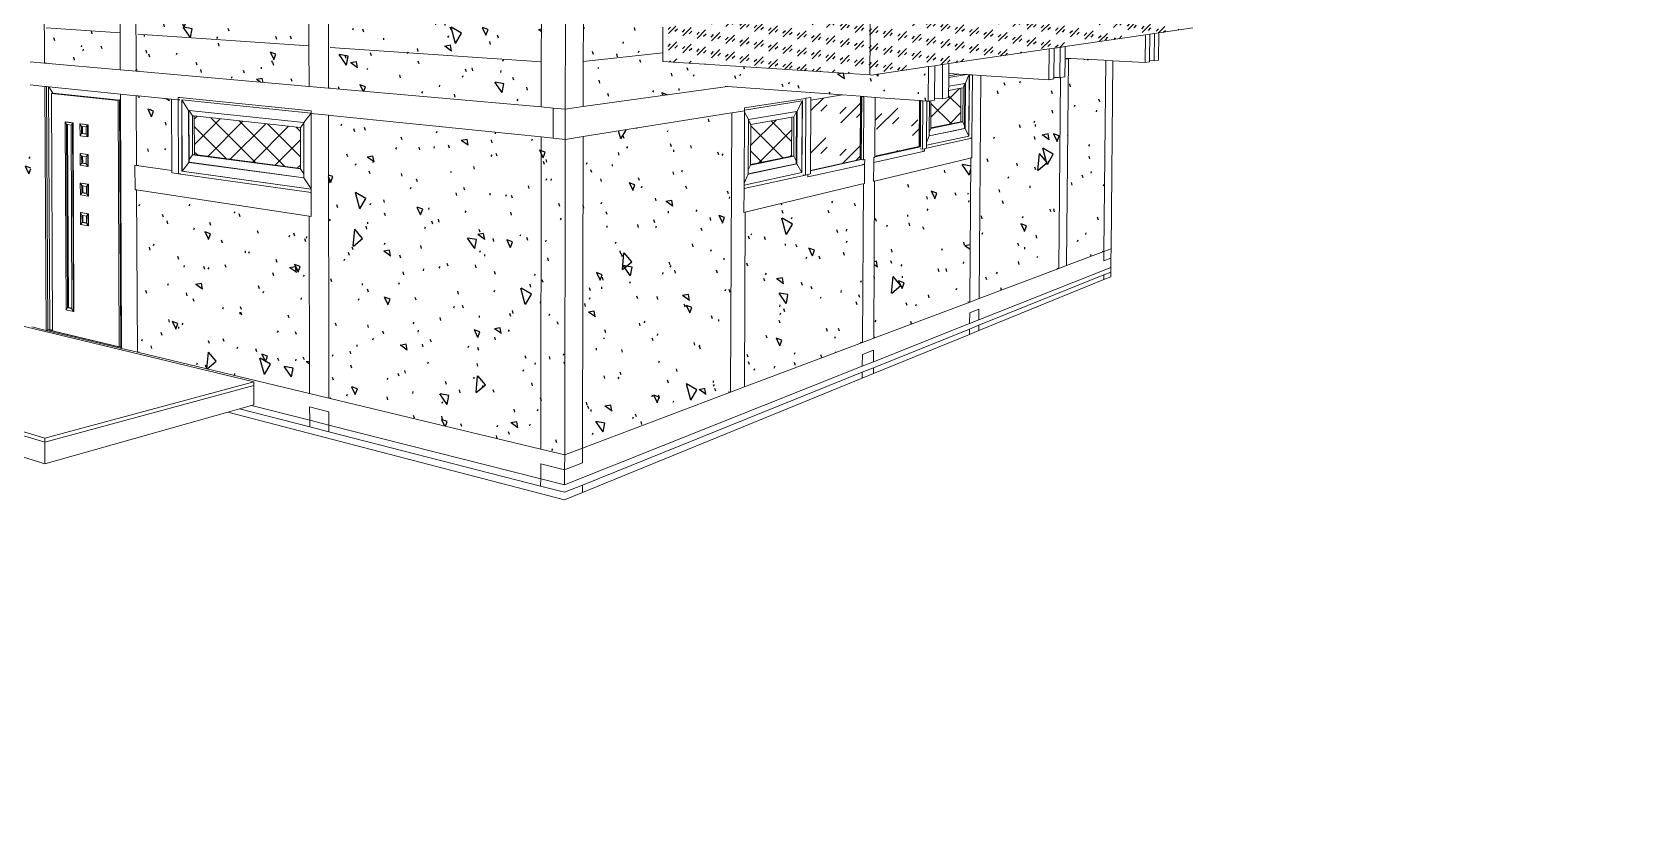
# Model space of a CAD drawing. Header units: millimetres. Extents: x 0 to 6720, y 0 to 297.
# Drawn here: x 1006.5 to 1274.7, y 0 to 131.9 of the extents above; entities that cross this region are included whole.
import ezdxf

# ---------------------------------------------------------------- set-up
doc = ezdxf.new("R2010")
doc.units = ezdxf.units.MM
doc.linetypes.add('K5LT32768', pattern=[0])
doc.layers.add('Системный слой', color=7, linetype='Continuous')

# ---------------------------------------------------------------- blocks, each defined once
blk = doc.blocks.new('U2')
at = {"layer": 'Системный слой', "color": 7, "linetype": 'K5LT32768', "lineweight": 18}
for p, q in [((1147.07, 155.54), (1146.88, 124.7)), ((1008.62, 126.7), (1008.55, 138.68)), ((1021.24, 137.29), (1021.26, 131.73)), ((1023.9, 137.42), (1023.96, 125.34)), ((1052.91, 129.56), (1052.9, 136.31)), ((1056.17, 122.49), (1056.15, 136.4)), ((1091.83, 134.7), (1091.82, 126.9)), ((1021.26, 131.73), (1008.9, 132.58)), ((1021.26, 131.73), (1021.29, 125.63)), ((1052.91, 129.56), (1024.25, 131.53)), ((1095.87, 133.35), (1095.84, 118.98)), ((1098.85, 126.97), (1098.87, 133.52)), ((1112.19, 128.4), (1112.2, 132.7)), ((1193.03, 131.42), (1179.58, 129.45)), ((1193.03, 131.42), (1192.99, 126.78)), ((1193.73, 131.52), (1193.03, 131.42)), ((1193.73, 131.52), (1193.69, 127.1)), ((1194.56, 131.64), (1193.73, 131.52)), ((1194.51, 127.05), (1194.56, 131.64)), ((1195.24, 131.74), (1194.56, 131.64)), ((1195.24, 131.74), (1195.19, 127.17)), ((1200.98, 132.58), (1195.24, 131.74)), ((1052.92, 122.84), (1052.91, 129.56)), ((1091.82, 126.9), (1056.47, 129.32)), ((1176.87, 129.05), (1160.1, 126.59)), ((1176.82, 123.9), (1176.87, 129.05)), ((1177.72, 129.17), (1176.87, 129.05)), ((1177.72, 129.17), (1177.68, 124.3)), ((1178.74, 129.32), (1177.72, 129.17)), ((1178.7, 124.23), (1178.74, 129.32)), ((1179.58, 129.45), (1178.74, 129.32)), ((1179.58, 129.45), (1179.57, 127.51)), ((1006.2, 126.91), (1008.62, 126.7)), ((1008.62, 126.7), (1008.93, 126.72)), ((1021.29, 125.58), (1008.62, 126.7)), ((1091.82, 126.9), (1091.81, 119.41)), ((1098.84, 119.49), (1098.85, 126.97)), ((1098.85, 126.97), (1112.19, 128.4)), ((1112.19, 126.95), (1112.19, 128.4)), ((1112.19, 126.95), (1122.65, 126.27)), ((1122.65, 126.27), (1146.88, 124.7)), ((1156.67, 126.09), (1147.12, 124.69)), ((1156.63, 120.3), (1156.67, 126.09)), ((1157.75, 126.25), (1156.67, 126.09)), ((1157.75, 126.25), (1157.71, 120.81)), ((1159.04, 126.43), (1157.75, 126.25)), ((1159, 120.72), (1159.04, 126.43)), ((1160.1, 126.59), (1159.04, 126.43)), ((1160.08, 124.94), (1160.1, 126.59)), ((1179.56, 127.32), (1179.54, 124.38)), ((1179.57, 127.51), (1179.56, 127.32)), ((1179.56, 127.32), (1180.12, 127.4)), ((1180.47, 127.46), (1179.57, 127.51)), ((1179.81, 92.97), (1180.12, 127.4)), ((1180.47, 127.46), (1180.12, 127.4)), ((1186.06, 127.16), (1180.47, 127.46)), ((1186.38, 127.14), (1186.06, 127.16)), ((1186.38, 127.14), (1186.08, 95.17)), ((1187.56, 127.08), (1186.38, 127.14)), ((1187.26, 95.62), (1187.56, 127.08)), ((1192.99, 126.78), (1187.56, 127.08)), ((1192.99, 126.78), (1193.68, 126.91)), ((1193.69, 127.1), (1193.68, 126.91)), ((1193.69, 127.1), (1194.51, 127.05)), ((1195.19, 127.17), (1194.51, 127.05)), ((1021.29, 125.63), (1021.29, 125.58)), ((1023.96, 125.34), (1021.29, 125.58)), ((1023.96, 125.34), (1024.27, 125.37)), ((1052.92, 122.78), (1023.96, 125.34)), ((1146.88, 124.7), (1147.12, 124.69)), ((1160.07, 122.84), (1160.08, 124.28)), ((1160.08, 124.94), (1161.77, 124.84)), ((1160.08, 124.57), (1160.08, 124.94)), ((1161.77, 124.84), (1160.08, 124.57)), ((1163.08, 124.76), (1160.08, 124.28)), ((1160.08, 124.28), (1160.08, 124.57)), ((1161.77, 124.84), (1163.08, 124.76)), ((1162.87, 123.31), (1163.46, 124.73)), ((1163.08, 124.76), (1163.46, 124.73)), ((1163.42, 114.47), (1163.5, 124.73)), ((1163.46, 114.47), (1163.53, 124.73)), ((1163.46, 124.73), (1163.5, 124.73)), ((1163.5, 124.73), (1163.53, 124.73)), ((1163.53, 124.73), (1163.69, 124.72)), ((1163.69, 124.72), (1164.04, 124.7)), ((1163.96, 114.11), (1164.04, 124.7)), ((1164.04, 124.7), (1165.43, 124.61)), ((1165.15, 87.46), (1165.43, 124.61)), ((1165.43, 124.61), (1176.82, 123.9)), ((1177.68, 124.05), (1176.82, 123.9)), ((1177.68, 124.3), (1178.47, 124.25)), ((1177.68, 124.3), (1177.68, 124.05)), ((1178.47, 124.25), (1178.7, 124.23)), ((1178.79, 124.25), (1178.51, 92.32)), ((1178.79, 124.25), (1178.7, 124.23)), ((1179.54, 124.38), (1178.79, 124.25)), ((1006.23, 123.04), (1008.64, 122.79)), ((1008.86, 81.95), (1008.64, 122.79)), ((1008.64, 122.79), (1008.95, 122.76)), ((1009.18, 82.02), (1008.95, 122.76)), ((1008.95, 122.76), (1009.27, 122.73)), ((1009.5, 82.09), (1009.27, 122.73)), ((1009.27, 122.73), (1009.35, 122.72)), ((1009.98, 121.65), (1009.35, 122.72)), ((1009.35, 122.72), (1021.31, 121.5)), ((1009.75, 121.62), (1009.98, 121.65)), ((1020.95, 120.44), (1009.75, 121.62)), ((1009.75, 121.62), (1009.96, 81.97)), ((1009.98, 121.65), (1021.18, 120.47)), ((1021.31, 121.5), (1023.97, 121.23)), ((1021.31, 121.5), (1021.31, 120.65)), ((1023.97, 121.23), (1024.02, 109.54)), ((1023.97, 121.23), (1024.29, 121.2)), ((1024.29, 121.2), (1029.86, 120.63)), ((1030.98, 120.94), (1030.99, 120.52)), ((1031.3, 120.91), (1030.98, 120.94)), ((1053.25, 118.7), (1031.3, 120.91)), ((1052.92, 122.78), (1052.92, 122.84)), ((1052.92, 122.78), (1056.17, 122.49)), ((1056.48, 122.52), (1056.17, 122.49)), ((1091.81, 119.34), (1056.17, 122.49)), ((1098.84, 119.4), (1123.03, 122.76)), ((1122.64, 122.79), (1123.03, 122.76)), ((1123.03, 122.76), (1142.27, 121.35)), ((1135.76, 120.73), (1125.84, 119.17)), ((1136.14, 120.79), (1135.76, 120.73)), ((1136.07, 107.94), (1136.14, 120.79)), ((1136.14, 120.79), (1136.98, 120.92)), ((1142.27, 121.35), (1136.98, 120.5)), ((1136.98, 120.5), (1136.98, 120.92)), ((1142.27, 121.35), (1145.31, 121.13)), ((1145.25, 110.55), (1145.31, 121.13)), ((1145.31, 121.13), (1145.39, 121.12)), ((1145.32, 110.54), (1145.39, 121.12)), ((1145.39, 121.12), (1145.5, 121.11)), ((1145.43, 110.53), (1145.5, 121.11)), ((1145.5, 121.11), (1145.86, 121.09)), ((1145.8, 110.49), (1145.86, 121.09)), ((1145.86, 121.09), (1147.75, 120.95)), ((1147.75, 120.95), (1147.69, 111.08)), ((1147.75, 120.95), (1155.19, 120.4)), ((1157.71, 120.81), (1159, 120.72)), ((1157.71, 120.81), (1157.71, 120.49)), ((1159, 120.72), (1160.05, 120.91)), ((1160.05, 120.91), (1160.06, 122.12)), ((1160.06, 122.12), (1160.07, 122.84)), ((1160.06, 122.12), (1162.12, 122.47)), ((1162.78, 123.29), (1160.07, 122.84)), ((1162.08, 116.88), (1162.12, 122.47)), ((1162.12, 122.47), (1162.47, 122.53)), ((1162.47, 122.53), (1162.42, 116.85)), ((1162.78, 123.29), (1162.47, 122.53)), ((1162.73, 116.18), (1162.79, 123.29)), ((1162.79, 123.29), (1162.78, 123.29)), ((1162.87, 123.31), (1162.79, 123.29)), ((1162.82, 115.76), (1162.87, 123.31)), ((1020.95, 120.44), (1021.18, 120.47)), ((1021.13, 79.19), (1020.95, 120.44)), ((1021.18, 120.47), (1021.31, 120.65)), ((1021.37, 79.25), (1021.18, 120.47)), ((1021.31, 120.65), (1021.5, 79.22)), ((1029.86, 120.63), (1030.99, 120.52)), ((1029.86, 120.63), (1029.91, 108.81)), ((1030.99, 120.52), (1031.3, 120.55)), ((1031.03, 108.15), (1030.99, 120.52)), ((1031.59, 120.52), (1031.63, 108.57)), ((1031.62, 120.52), (1031.59, 120.52)), ((1031.66, 108.58), (1031.62, 120.52)), ((1032.73, 118.77), (1031.62, 120.52)), ((1053.25, 118.33), (1031.62, 120.52)), ((1031.62, 120.52), (1031.62, 120.52)), ((1032.73, 118.77), (1032.76, 110.06)), ((1032.8, 118.77), (1032.73, 118.77)), ((1032.83, 110.56), (1032.8, 118.77)), ((1032.82, 118.76), (1032.8, 118.77)), ((1032.82, 118.76), (1033.38, 117.88)), ((1052.03, 116.72), (1032.82, 118.76)), ((1052.03, 116.72), (1053.25, 118.29)), ((1053.25, 118.26), (1053.25, 118.7)), ((1053.25, 118.29), (1053.25, 118.33)), ((1053.27, 105.62), (1053.25, 118.29)), ((1056.18, 117.96), (1053.25, 118.26)), ((1053.28, 105.12), (1053.25, 118.26)), ((1091.81, 119.41), (1091.81, 119.34)), ((1093.81, 119.16), (1091.81, 119.34)), ((1095.84, 118.98), (1093.81, 119.16)), ((1093.81, 119.16), (1093.81, 114.13)), ((1095.83, 113.92), (1095.84, 118.98)), ((1098.84, 119.4), (1095.84, 118.98)), ((1123.33, 118.32), (1098.83, 114.4)), ((1098.84, 119.4), (1098.84, 119.49)), ((1123.72, 118.38), (1123.33, 118.32)), ((1123.72, 118.38), (1123.53, 71.58)), ((1125.84, 118.72), (1123.72, 118.38)), ((1125.84, 118.46), (1125.78, 106.61)), ((1135.51, 120.36), (1125.84, 118.82)), ((1125.84, 118.82), (1125.84, 119.17)), ((1125.84, 118.72), (1125.84, 118.82)), ((1125.84, 118.72), (1125.84, 118.46)), ((1126.54, 117.22), (1125.84, 118.46)), ((1134.57, 118.57), (1126.54, 117.22)), ((1134.57, 118.57), (1134.15, 117.67)), ((1134.54, 110.32), (1134.58, 118.57)), ((1134.58, 118.57), (1134.57, 118.57)), ((1134.68, 118.58), (1134.58, 118.57)), ((1134.63, 109.83), (1134.68, 118.58)), ((1134.68, 118.58), (1135.51, 120.36)), ((1135.45, 108.36), (1135.51, 120.36)), ((1135.49, 108.36), (1135.55, 120.37)), ((1135.55, 120.37), (1135.51, 120.36)), ((1135.51, 120.36), (1135.51, 120.36)), ((1136.98, 120.5), (1136.91, 108.73)), ((1155.14, 112.7), (1155.19, 120.4)), ((1155.19, 120.4), (1155.26, 120.4)), ((1155.26, 120.4), (1155.21, 112.7)), ((1155.26, 120.4), (1155.37, 120.39)), ((1155.32, 112.69), (1155.37, 120.39)), ((1155.37, 120.39), (1155.72, 120.36)), ((1155.67, 112.28), (1155.72, 120.36)), ((1155.72, 120.36), (1156.41, 120.31)), ((1156.41, 120.31), (1156.36, 113.41)), ((1156.41, 120.31), (1156.63, 120.3)), ((1156.85, 120.34), (1156.63, 120.3)), ((1156.85, 120.34), (1156.82, 115.15)), ((1157.1, 120.38), (1156.85, 120.34)), ((1157.07, 115.86), (1157.1, 120.38)), ((1157.71, 120.49), (1157.1, 120.38)), ((1012.13, 116.83), (1012.05, 116.82)), ((1012.05, 116.82), (1012.3, 116.4)), ((1012.05, 116.82), (1012.22, 85.41)), ((1013.3, 116.67), (1012.05, 116.82)), ((1012.13, 116.83), (1013.38, 116.68)), ((1012.3, 116.4), (1012.47, 85.75)), ((1012.46, 116.38), (1012.3, 116.4)), ((1012.62, 85.78), (1012.46, 116.38)), ((1013.05, 116.3), (1012.46, 116.38)), ((1013.3, 116.67), (1013.05, 116.3)), ((1013.21, 85.65), (1013.05, 116.3)), ((1013.38, 116.68), (1013.3, 116.67)), ((1013.46, 85.13), (1013.3, 116.67)), ((1013.54, 85.15), (1013.38, 116.68)), ((1014.63, 116.53), (1014.55, 116.52)), ((1014.55, 116.52), (1014.81, 116.09)), ((1014.55, 116.52), (1014.56, 114.53)), ((1015.82, 116.37), (1014.55, 116.52)), ((1014.63, 116.53), (1015.9, 116.37)), ((1014.81, 116.09), (1014.81, 114.9)), ((1014.97, 116.07), (1014.81, 116.09)), ((1014.97, 114.92), (1014.97, 116.07)), ((1015.57, 116), (1014.97, 116.07)), ((1015.82, 116.37), (1015.57, 116)), ((1015.57, 114.84), (1015.57, 116)), ((1015.9, 116.37), (1015.82, 116.37)), ((1015.83, 114.37), (1015.82, 116.37)), ((1015.91, 114.38), (1015.9, 116.37)), ((1033.4, 111.33), (1033.38, 117.88)), ((1033.38, 117.88), (1033.69, 117.84)), ((1033.72, 111.37), (1033.69, 117.84)), ((1033.69, 117.84), (1051.48, 115.9)), ((1052.03, 116.62), (1051.48, 115.9)), ((1051.48, 115.9), (1051.49, 109.07)), ((1052.03, 116.62), (1052.03, 116.72)), ((1052.05, 108.13), (1052.03, 116.62)), ((1056.25, 70.58), (1056.18, 117.96)), ((1056.18, 117.96), (1056.49, 117.93)), ((1056.49, 117.93), (1091.8, 114.34)), ((1126.54, 117.06), (1126.5, 108.84)), ((1126.54, 117.22), (1126.54, 117.06)), ((1126.54, 117.06), (1126.9, 116.43)), ((1126.87, 109.72), (1126.9, 116.43)), ((1126.9, 116.43), (1133.77, 117.61)), ((1133.74, 111.12), (1133.77, 117.61)), ((1133.77, 117.61), (1134.15, 117.67)), ((1134.15, 117.67), (1134.12, 111.08)), ((1156.81, 114.52), (1162.73, 115.76)), ((1156.81, 114.49), (1162.82, 115.76)), ((1156.82, 115.15), (1157.07, 115.76)), ((1157.07, 115.86), (1162.08, 116.88)), ((1162.42, 116.85), (1157.07, 115.76)), ((1157.07, 115.76), (1157.07, 115.86)), ((1162.42, 116.85), (1162.08, 116.88)), ((1162.73, 116.18), (1162.42, 116.85)), ((1162.73, 115.76), (1162.73, 116.18)), ((1162.73, 115.76), (1162.82, 115.76)), ((1162.82, 115.76), (1163.42, 114.47)), ((1014.56, 114.53), (1014.81, 114.9)), ((1014.56, 114.53), (1015.83, 114.37)), ((1014.81, 114.9), (1014.97, 114.92)), ((1014.81, 114.9), (1015.57, 114.8)), ((1014.97, 114.92), (1015.57, 114.84)), ((1015.57, 114.8), (1015.57, 114.84)), ((1015.83, 114.37), (1015.57, 114.8)), ((1015.91, 114.38), (1015.83, 114.37)), ((1091.8, 114.34), (1091.72, 62.25)), ((1091.8, 114.34), (1093.81, 114.13)), ((1095.83, 113.92), (1093.81, 114.13)), ((1095.83, 113.92), (1095.74, 61.11)), ((1095.83, 113.92), (1098.83, 114.4)), ((1098.72, 62.48), (1098.83, 114.4)), ((1147.69, 111.08), (1155.14, 112.7)), ((1147.69, 111.02), (1155.32, 112.69)), ((1155.21, 112.7), (1155.14, 112.7)), ((1155.21, 112.7), (1155.32, 112.69)), ((1156.35, 112.43), (1163.96, 114.11)), ((1156.36, 112.92), (1156.35, 112.54)), ((1156.81, 114.49), (1156.36, 113.41)), ((1156.36, 112.93), (1163.42, 114.47)), ((1156.36, 112.92), (1163.46, 114.47)), ((1156.36, 113.41), (1156.36, 112.93)), ((1156.36, 112.93), (1156.36, 112.92)), ((1156.82, 115.15), (1156.81, 114.52)), ((1156.81, 114.52), (1156.81, 114.49)), ((1163.46, 114.47), (1163.42, 114.47)), ((1163.61, 114.14), (1163.96, 114.11)), ((1163.93, 110.84), (1163.96, 114.11)), ((1014.66, 111.57), (1014.58, 111.56)), ((1014.58, 111.56), (1014.83, 111.13)), ((1014.58, 111.56), (1014.59, 109.58)), ((1015.85, 111.39), (1014.58, 111.56)), ((1014.66, 111.57), (1015.92, 111.4)), ((1014.83, 111.13), (1014.84, 109.94)), ((1014.99, 111.11), (1014.83, 111.13)), ((1014.84, 109.94), (1015, 109.96)), ((1015, 109.96), (1014.99, 111.11)), ((1015.59, 111.02), (1014.99, 111.11)), ((1015, 109.96), (1015.6, 109.87)), ((1015.85, 111.39), (1015.59, 111.02)), ((1015.6, 109.87), (1015.59, 111.02)), ((1015.92, 111.4), (1015.85, 111.39)), ((1015.86, 109.39), (1015.85, 111.39)), ((1015.93, 109.4), (1015.92, 111.4)), ((1032.76, 110.06), (1031.66, 108.58)), ((1032.84, 110.08), (1032.76, 110.06)), ((1032.76, 110.06), (1052.05, 107.48)), ((1032.83, 110.56), (1033.4, 111.33)), ((1032.84, 110.08), (1032.83, 110.56)), ((1032.84, 110.08), (1052.05, 107.5)), ((1033.4, 111.33), (1033.72, 111.37)), ((1051.49, 108.98), (1033.4, 111.33)), ((1033.72, 111.37), (1051.49, 109.07)), ((1126.87, 109.72), (1133.74, 111.12)), ((1134.12, 111.08), (1126.87, 109.61)), ((1134.12, 111.08), (1133.74, 111.12)), ((1134.54, 110.32), (1134.12, 111.08)), ((1134.54, 109.84), (1134.54, 110.32)), ((1136.91, 108.73), (1145.25, 110.55)), ((1136.91, 108.67), (1145.43, 110.53)), ((1145.32, 110.54), (1145.25, 110.55)), ((1145.43, 110.53), (1145.32, 110.54)), ((1145.62, 110.51), (1145.43, 110.53)), ((1145.8, 110.49), (1145.62, 110.51)), ((1145.99, 110.54), (1145.8, 110.49)), ((1145.99, 110.54), (1145.98, 109.73)), ((1147.5, 110.07), (1147.48, 106.9)), ((1147.5, 110.07), (1156.01, 111.97)), ((1147.69, 110.91), (1147.5, 110.87)), ((1147.5, 110.87), (1147.5, 110.19)), ((1147.5, 110.19), (1147.5, 110.07)), ((1163.43, 110.72), (1147.66, 106.94)), ((1147.69, 111.08), (1147.69, 111.02)), ((1147.69, 111.02), (1147.69, 110.91)), ((1155.31, 112.31), (1155.66, 112.28)), ((1155.66, 112.28), (1155.67, 112.28)), ((1156.01, 111.97), (1155.66, 112.01)), ((1156.01, 112.35), (1155.67, 112.28)), ((1156.01, 112.35), (1156.35, 112.43)), ((1156.01, 111.97), (1156.01, 112.35)), ((1156.35, 112.54), (1156.35, 112.43)), ((1163.77, 110.8), (1163.43, 110.72)), ((1163.77, 110.8), (1163.59, 86.69)), ((1163.93, 110.84), (1163.77, 110.8)), ((1014.59, 109.58), (1014.84, 109.94)), ((1014.59, 109.58), (1015.86, 109.39)), ((1014.84, 109.94), (1015.6, 109.83)), ((1015.6, 109.83), (1015.6, 109.87)), ((1015.86, 109.39), (1015.6, 109.83)), ((1015.93, 109.4), (1015.86, 109.39)), ((1023.76, 109.58), (1023.77, 105.49)), ((1024.02, 109.54), (1023.76, 109.58)), ((1024.02, 109.54), (1024.34, 109.59)), ((1024.02, 109.54), (1029.91, 108.72)), ((1029.91, 108.81), (1029.91, 108.72)), ((1029.91, 108.72), (1029.91, 108.31)), ((1029.91, 108.31), (1031.03, 108.15)), ((1031.03, 108.15), (1031.35, 108.19)), ((1031.03, 108.15), (1053.28, 105.02)), ((1031.66, 108.58), (1031.63, 108.57)), ((1031.63, 108.57), (1053.27, 105.56)), ((1031.66, 108.58), (1053.27, 105.57)), ((1051.49, 109.07), (1051.49, 108.98)), ((1052.05, 108.13), (1051.49, 108.98)), ((1052.05, 107.5), (1052.05, 108.13)), ((1052.05, 107.48), (1052.05, 107.5)), ((1052.05, 107.48), (1053.27, 105.62)), ((1125.78, 106.25), (1135.45, 108.36)), ((1125.78, 106.24), (1135.49, 108.36)), ((1126.5, 108.12), (1125.78, 106.61)), ((1125.78, 105.67), (1136.07, 107.94)), ((1126.5, 108.15), (1134.54, 109.84)), ((1126.5, 108.12), (1134.63, 109.83)), ((1126.5, 108.84), (1126.87, 109.61)), ((1126.5, 108.84), (1126.5, 108.15)), ((1126.5, 108.15), (1126.5, 108.12)), ((1126.87, 109.61), (1126.87, 109.72)), ((1134.54, 109.84), (1134.63, 109.83)), ((1134.63, 109.83), (1135.45, 108.36)), ((1135.49, 108.36), (1135.45, 108.36)), ((1135.7, 107.98), (1136.07, 107.94)), ((1136.07, 107.94), (1136.49, 108.03)), ((1136.49, 107.62), (1145.98, 109.73)), ((1136.91, 108.13), (1136.49, 108.03)), ((1136.49, 108.03), (1136.49, 107.74)), ((1136.49, 107.74), (1136.49, 107.62)), ((1136.91, 108.73), (1136.91, 108.67)), ((1136.91, 108.67), (1136.91, 108.13)), ((1145.62, 109.77), (1145.98, 109.73)), ((1145.98, 109.73), (1145.97, 106.53)), ((1014.68, 106.61), (1014.6, 106.6)), ((1014.6, 106.6), (1014.86, 106.17)), ((1014.6, 106.6), (1014.61, 104.62)), ((1015.87, 106.41), (1014.6, 106.6)), ((1014.61, 104.62), (1014.86, 104.98)), ((1014.61, 104.62), (1015.88, 104.42)), ((1014.68, 106.61), (1015.95, 106.42)), ((1014.86, 106.17), (1014.86, 104.98)), ((1015.02, 106.14), (1014.86, 106.17)), ((1014.86, 104.98), (1015.02, 105)), ((1014.86, 104.98), (1015.62, 104.86)), ((1015.02, 105), (1015.02, 106.14)), ((1015.62, 106.05), (1015.02, 106.14)), ((1015.02, 105), (1015.62, 104.91)), ((1015.87, 106.41), (1015.62, 106.05)), ((1015.62, 104.91), (1015.62, 106.05)), ((1015.62, 104.86), (1015.62, 104.91)), ((1015.88, 104.42), (1015.62, 104.86)), ((1015.95, 106.42), (1015.87, 106.41)), ((1015.88, 104.42), (1015.87, 106.41)), ((1015.96, 104.43), (1015.95, 106.42)), ((1023.77, 105.49), (1024.04, 105.45)), ((1024.04, 105.45), (1024.16, 78.28)), ((1024.04, 105.45), (1024.36, 105.4)), ((1024.36, 105.4), (1052.96, 101.04)), ((1053.27, 105.57), (1053.27, 105.62)), ((1053.27, 105.56), (1053.27, 105.57)), ((1053.28, 105.02), (1053.28, 105.12)), ((1053.28, 100.99), (1053.28, 105.02)), ((1125.78, 105.67), (1125.76, 101.69)), ((1125.78, 106.61), (1125.78, 106.25)), ((1125.78, 106.25), (1125.78, 106.24)), ((1125.78, 106.24), (1125.78, 105.8)), ((1125.78, 105.8), (1125.78, 105.67)), ((1145.41, 106.4), (1126, 101.74)), ((1145.77, 106.49), (1145.41, 106.4)), ((1145.61, 79.91), (1145.77, 106.49)), ((1145.77, 106.49), (1145.97, 106.53)), ((1147.48, 106.9), (1147.66, 106.94)), ((1147.66, 106.94), (1147.5, 80.82)), ((1015.96, 104.43), (1015.88, 104.42)), ((1014.71, 101.67), (1014.63, 101.65)), ((1014.63, 101.65), (1014.88, 101.21)), ((1014.63, 101.65), (1014.64, 99.67)), ((1015.89, 101.44), (1014.63, 101.65)), ((1014.64, 99.67), (1014.89, 100.03)), ((1014.64, 99.67), (1015.9, 99.45)), ((1014.71, 101.67), (1015.97, 101.45)), ((1014.88, 101.21), (1014.89, 100.03)), ((1015.04, 101.19), (1014.88, 101.21)), ((1014.89, 100.03), (1015.05, 100.05)), ((1014.89, 100.03), (1015.65, 99.89)), ((1015.05, 100.05), (1015.04, 101.19)), ((1015.64, 101.08), (1015.04, 101.19)), ((1015.05, 100.05), (1015.65, 99.95)), ((1015.89, 101.44), (1015.64, 101.08)), ((1015.65, 99.95), (1015.64, 101.08)), ((1015.65, 99.89), (1015.65, 99.95)), ((1015.9, 99.45), (1015.65, 99.89)), ((1015.97, 101.45), (1015.89, 101.44)), ((1015.9, 99.45), (1015.89, 101.44)), ((1015.98, 99.46), (1015.9, 99.45)), ((1015.98, 99.46), (1015.97, 101.45)), ((1052.96, 101.04), (1053.28, 100.99)), ((1053.02, 71.52), (1052.96, 101.04)), ((1126, 101.74), (1125.76, 101.69)), ((1125.87, 72.69), (1126, 101.74)), ((1179.81, 92.81), (1186.08, 95.17)), ((1186.08, 95.17), (1185.76, 95.21)), ((1186.06, 93.59), (1186.08, 95.17)), ((1187.24, 94.05), (1186.06, 93.59)), ((1186.08, 95.17), (1187.26, 95.62)), ((1187.24, 94.05), (1187.23, 92.49)), ((1187.26, 95.62), (1187.24, 94.05)), ((916.85, 91.56), (1008.64, 63.91)), ((1165.11, 82.8), (1186.04, 91.23)), ((1187.23, 92.49), (1165.12, 83.69)), ((1165.15, 87.28), (1178.51, 92.32)), ((1178.19, 92.36), (1178.51, 92.32)), ((1178.51, 92.32), (1179.81, 92.81)), ((1179.81, 92.81), (1179.81, 92.97)), ((1186.04, 91.23), (1186.03, 90.44)), ((1186.04, 91.23), (1187.22, 91.7)), ((1187.21, 90.92), (1187.22, 91.7)), ((1187.23, 92.49), (1187.22, 91.7)), ((1008.64, 63.23), (916.86, 91.09)), ((1008.66, 59.6), (916.89, 88.59)), ((977.85, 89.18), (1043.68, 73.34)), ((1165.1, 81.9), (1186.03, 90.44)), ((1186.03, 90.44), (1187.21, 90.92)), ((1147.5, 80.63), (1163.59, 86.69)), ((1163.25, 86.74), (1163.59, 86.69)), ((1163.59, 86.69), (1165.15, 87.28)), ((1165.15, 87.28), (1165.15, 87.46)), ((1012.22, 85.41), (1012.47, 85.75)), ((1012.22, 85.41), (1013.46, 85.13)), ((1012.47, 85.75), (1012.62, 85.78)), ((1012.47, 85.75), (1013.21, 85.58)), ((1012.62, 85.78), (1013.21, 85.65)), ((1013.21, 85.58), (1013.21, 85.65)), ((1013.46, 85.13), (1013.21, 85.58)), ((1013.54, 85.15), (1013.46, 85.13)), ((1163.56, 83.08), (1163.58, 84.88)), ((1163.56, 83.08), (1165.12, 83.69)), ((1165.13, 85.49), (1163.58, 84.88)), ((1165.13, 85.49), (1165.12, 83.69)), ((1006.46, 82.53), (1008.86, 81.95)), ((1008.86, 81.95), (1009.18, 82.02)), ((1021.5, 78.92), (1008.86, 81.95)), ((1009.5, 82.09), (1009.18, 82.02)), ((1009.18, 82.02), (1021.5, 79.07)), ((1009.5, 82.09), (1009.96, 81.97)), ((1009.96, 81.97), (1009.96, 81.87)), ((1021.13, 79.19), (1009.96, 81.87)), ((1145.61, 79.91), (1147.5, 80.63)), ((1163.55, 81.27), (1147.46, 74.71)), ((1147.47, 75.69), (1163.56, 82.17)), ((1147.48, 76.68), (1163.56, 83.08)), ((1147.5, 80.82), (1147.5, 80.63)), ((1163.56, 82.17), (1163.55, 81.27)), ((1163.55, 81.27), (1165.1, 81.9)), ((1163.56, 82.17), (1165.11, 82.8)), ((1165.1, 81.9), (1165.11, 82.8)), ((1021.13, 79.19), (1021.37, 79.25)), ((1021.37, 79.25), (1021.5, 79.22)), ((1021.5, 79.22), (1021.5, 79.07)), ((1021.5, 79.07), (1021.5, 78.92)), ((1021.5, 78.92), (1024.16, 78.28)), ((1024.16, 78.28), (1024.47, 78.36)), ((1053.02, 71.36), (1024.16, 78.28)), ((1125.87, 72.47), (1145.61, 79.91)), ((1145.25, 79.98), (1145.61, 79.91)), ((1145.6, 77.92), (1145.59, 75.93)), ((1147.49, 78.65), (1145.6, 77.92)), ((1147.48, 76.68), (1147.49, 78.65)), ((1145.59, 75.93), (1095.73, 56.1)), ((1145.58, 74.93), (1147.47, 75.69)), ((1145.59, 75.93), (1147.48, 76.68)), ((1147.46, 74.71), (1147.47, 75.69)), ((1008.64, 63.91), (1043.68, 73.34)), ((1043.68, 72.73), (1008.64, 63.23)), ((1043.68, 72.73), (1043.68, 73.34)), ((1043.69, 69.49), (1043.68, 72.73)), ((1098.7, 54.81), (1145.58, 73.94)), ((1098.71, 56.05), (1145.58, 74.93)), ((1123.53, 71.58), (1125.87, 72.47)), ((1125.87, 72.47), (1125.87, 72.69)), ((1145.58, 74.93), (1145.58, 73.94)), ((1145.58, 73.94), (1147.46, 74.71)), ((1053.02, 71.36), (1053.02, 71.52)), ((1053.02, 71.36), (1056.25, 70.58)), ((1056.25, 70.58), (1056.56, 70.67)), ((1091.72, 62.07), (1056.25, 70.58)), ((1098.72, 62.23), (1123.53, 71.58)), ((1123.14, 71.66), (1123.53, 71.58)), ((1039.3, 68.25), (1008.66, 59.6)), ((1041.28, 68.81), (1039.3, 68.25)), ((1039.3, 68.25), (1095.73, 53.6)), ((1043.28, 69.37), (1041.28, 68.81)), ((1041.28, 68.81), (1053.03, 65.79)), ((1043.69, 69.49), (1043.28, 69.37)), ((1053.03, 66.91), (1043.28, 69.37)), ((1056.25, 68.33), (1053.02, 69.13)), ((1053.03, 66.91), (1053.02, 69.13)), ((1056.25, 68.33), (1056.26, 66.09)), ((1053.03, 66.91), (1053.03, 65.79)), ((1056.26, 66.09), (1053.03, 66.91)), ((1053.03, 65.79), (1056.26, 64.97)), ((1056.26, 66.09), (1056.26, 64.97)), ((1091.72, 57.12), (1056.26, 66.09)), ((1056.26, 64.97), (1091.71, 55.88)), ((1008.64, 63.23), (1008.64, 63.91)), ((1008.66, 59.6), (1008.64, 63.23)), ((1091.72, 62.25), (1091.72, 62.07)), ((1091.72, 62.07), (1095.74, 61.11)), ((1095.74, 61.11), (1098.72, 62.23)), ((1098.71, 59.76), (1098.72, 62.23)), ((1098.72, 62.23), (1098.72, 62.48)), ((1091.72, 59.59), (1095.73, 58.6)), ((1091.72, 59.59), (1091.72, 57.12)), ((1095.73, 58.6), (1095.74, 61.11)), ((1095.73, 58.6), (1098.71, 59.76)), ((1091.72, 57.12), (1091.71, 55.88)), ((1095.73, 56.1), (1091.72, 57.12)), ((1095.73, 56.1), (1095.73, 58.6)), ((1091.71, 55.88), (1095.73, 54.85)), ((1095.73, 54.85), (1098.71, 56.05)), ((1095.73, 53.6), (1098.7, 54.81)), ((1098.7, 54.81), (1098.71, 56.05))]:
    blk.add_line(p, q, dxfattribs=at)

msp = doc.modelspace()

# ---------------------------------------------------------------- hatches: boundary and pattern name
at = {"layer": 'Системный слой'}
h = msp.add_hatch(dxfattribs=at)
h.set_pattern_fill('', angle=40, style=0, pattern_type=0)
h.set_pattern_definition([(40, (7.66, 6.428), (-20.5692, 24.5134), [2, -30]), (130, (9.193, 7.713), (-24.5134, -20.5692), [2, -30]), (85, (7.66, 6.428), (-20.56883, 24.51297), [2.828, -42.426]), (60, (9.193, 7.713), (-27.7128, 16), [2, -30]), (150, (10.192, 9.445), (-16, -27.7128), [2, -30]), (105, (9.193, 7.713), (-27.7123, 15.9997), [2.828, -42.426]), (80, (16.853, 14.141), (-26.0974, 4.6017), [1.5, -25]), (170, (17.114, 15.618), (-4.6017, -26.0974), [1.5, -25]), (125, (16.853, 14.141), (-26.09695, 4.6016), [2.121, -35.355]), (100, (-18.796, -15.771), (-15.75692, -2.77837), [1, -15]), (190, (-18.97, -14.787), (2.77837, -15.75692), [1, -15]), (145, (-18.796, -15.771), (-15.75733, -2.77844), [1.414, -21.213]), (70, (1.233, 14.088), (-15.03508, 5.47232), [1, -15]), (160, (1.575, 15.028), (-5.47232, -15.03508), [1, -15]), (115, (1.233, 14.088), (-15.03547, 5.47246), [1.414, -21.213]), (85, (0, 0), (-9.35186, 7.84492), [0.3, -10]), (65, (0, 0), (-2.418448, 6.64463), [0.3, -10]), (105, (0, 0), (-6.193075, 7.658056), [0.5, -12]), (110, (0, 0), (-7.94593, 1.36463), [0.5, -7])])
h.paths.add_polyline_path([(979.11608, 125.79406), (979.41303, 89.01631), (1006.46098, 82.52675), (1006.46016, 82.66931), (1006.22688, 123.03717), (979.42771, 125.76237)])
h.paths.add_polyline_path([(1006.17067, 132.76457), (1006.13915, 138.21809), (1002.93137, 138.07756), (1002.13511, 138.11806), (1002.12979, 138.98879), (1000.62227, 139.06093), (1000.21098, 138.68323), (995.16121, 138.4728), (994.40708, 138.51116), (994.40134, 139.35861), (993.2317, 139.41457), (992.82243, 139.04702), (987.79743, 138.84738), (987.08218, 138.88376), (987.07608, 139.70912), (986.21219, 139.75046), (985.80526, 139.39252), (980.80903, 139.20286), (980.12973, 139.23742), (980.12678, 139.60739), (979.31652, 139.5776), (979.00488, 139.56614), (979.04795, 134.23271), (979.0877, 129.3087), (1006.2045, 126.90987), (1006.2042, 126.96258)])
h.paths.add_polyline_path([(1021.26177, 131.73139), (1021.23676, 137.28631), (1019.83338, 137.21779), (1018.94152, 137.26316), (1018.93719, 138.18455), (1016.64068, 138.29444), (1016.22657, 137.89467), (1011.14253, 137.65987), (1010.3005, 137.7027), (1010.29565, 138.59805), (1008.86634, 138.66645), (1008.54829, 138.68166), (1008.61511, 126.69662), (1021.28948, 125.57541), (1021.28923, 125.63083)])
h.paths.add_polyline_path([(1034.93025, 136.97375), (1029.83998, 136.70878), (1028.88897, 136.75716), (1028.8853, 137.70852), (1025.3396, 137.87819), (1024.92485, 137.46639), (1024.22338, 137.43214), (1023.90452, 137.41657), (1023.95616, 125.3395), (1052.92338, 122.77698), (1052.92327, 122.83808), (1052.91101, 129.56459), (1052.89872, 136.31274), (1052.70265, 136.09869), (1047.64026, 135.80333), (1046.57936, 135.85729), (1046.57699, 136.86197), (1042.82283, 137.0416), (1042.4087, 136.60553), (1037.32614, 136.32798), (1036.32965, 136.37867), (1036.32651, 137.35246), (1035.34496, 137.39943)])
h.paths.add_polyline_path([(1091.81806, 126.9009), (1091.82955, 134.6966), (1088.25312, 134.86773), (1087.85246, 134.36801), (1082.94256, 134.00759), (1081.64603, 134.07354), (1081.64671, 135.18386), (1075.75934, 135.46557), (1075.35327, 134.98344), (1070.3743, 134.64691), (1069.16435, 134.70845), (1069.16388, 135.78117), (1064.07194, 136.02482), (1063.66198, 135.55909), (1058.63323, 135.24415), (1057.50149, 135.30171), (1057.5, 136.33929), (1056.46391, 136.38887), (1056.14792, 136.40399), (1056.16944, 122.48982), (1091.80691, 119.33722), (1091.80701, 119.40531)])
h.paths.add_polyline_path([(1091.79954, 114.33531), (1056.49198, 117.92573), (1056.17645, 117.95781), (1056.24973, 70.58104), (1091.72251, 62.07013), (1091.72278, 62.25386)])
h.paths.add_polyline_path([(1052.96298, 101.03623), (1024.35948, 105.39865), (1024.04121, 105.44719), (1024.15736, 78.2809), (1053.01705, 71.35665), (1053.01675, 71.52171)])
h.paths.add_polyline_path([(1029.90946, 108.81272), (1029.86482, 120.63344), (1024.29234, 121.2001), (1023.97372, 121.2325), (1024.0237, 109.54321), (1029.9098, 108.72311)])
h.paths.add_polyline_path([(1095.73883, 61.1065), (1095.83475, 113.92497), (1093.80642, 114.13122), (1091.79954, 114.33531), (1091.72278, 62.25386), (1091.72251, 62.07013)])
h.paths.add_polyline_path([(1123.5262, 71.58491), (1123.72179, 118.38489), (1123.3344, 118.32293), (1098.82645, 114.40342), (1098.71898, 62.477), (1098.71847, 62.2301)])
h.paths.add_polyline_path([(1145.61377, 79.91397), (1145.77468, 106.48723), (1145.40851, 106.39942), (1125.99517, 101.74407), (1125.86795, 72.68679), (1125.86699, 72.46761)])
h.paths.add_polyline_path([(1163.59215, 86.69348), (1163.7749, 110.80371), (1163.42887, 110.72073), (1147.6647, 106.94046), (1147.50237, 80.82274), (1147.50115, 80.62569)])
h.paths.add_polyline_path([(1165.434, 124.6087), (1165.14752, 87.45847), (1165.14614, 87.27948), (1178.51046, 92.31907), (1178.79285, 124.24992), (1178.69852, 124.2331), (1178.46609, 124.24737), (1177.68206, 124.29552), (1177.67993, 124.05148), (1176.82115, 123.89835)])
h.paths.add_polyline_path([(1180.12194, 127.40486), (1179.81365, 92.97389), (1179.81219, 92.80994), (1186.07579, 95.1719), (1186.37897, 127.13954), (1186.06273, 127.1567), (1180.46846, 127.46028)])
h.paths.add_polyline_path([(1165.83161, 176.16867), (1165.67051, 155.27802), (1178.59914, 155.09275), (1178.9303, 155.08801), (1165.85987, 179.83443), (1165.85969, 179.81047), (1165.85474, 179.17038)])
h.paths.add_polyline_path([(1109.44024, 133.85392), (1101.63967, 134.22718), (1101.24626, 133.70854), (1098.86601, 133.51736), (1098.85245, 126.96507), (1112.18988, 128.40034), (1112.20362, 132.69592), (1110.93681, 132.5836), (1109.4367, 132.6599)])
h.paths.add_polyline_path([(1112.18988, 128.40034), (1098.85245, 126.96507), (1098.83697, 119.488), (1098.83678, 119.39651), (1123.02579, 122.76204), (1142.26634, 121.35068), (1145.31442, 121.1271), (1145.38749, 121.12174), (1145.49715, 121.11369), (1145.86308, 121.08685), (1147.75176, 120.94831), (1155.19233, 120.40252), (1155.26324, 120.39732), (1155.36965, 120.38951), (1155.72471, 120.36347), (1156.40875, 120.31329), (1156.62577, 120.29737), (1156.66611, 126.08618), (1147.1186, 124.68672), (1146.88419, 124.70192), (1122.65224, 126.27305), (1112.18524, 126.9517)])
h.paths.add_polyline_path([(1164.11218, 155.30035), (1164.27193, 176.37932), (1156.97633, 177.36466), (1156.97586, 177.29703), (1156.82341, 155.4048), (1163.7655, 155.30532)])
h.paths.add_polyline_path([(1157.07249, 191.17281), (1157.003, 181.19326), (1163.95277, 180.1082), (1164.2998, 180.05402), (1164.32023, 182.74946), (1158.67961, 193.42896), (1158.46619, 193.12935)])
h = msp.add_hatch(dxfattribs=at)
h.set_pattern_fill('', angle=45, style=0, pattern_type=0)
h.set_pattern_definition([(45, (0, 0), (4e-16, 7.071068), [5, -3.5]), (45, (2.6517, 0.884), (4e-16, 7.071068), [1.5, -7]), (45, (-0.177, 1.591), (4e-16, 7.071068), [1.5, -7])])
h.paths.add_polyline_path([(1148.10918, 178.45591), (1147.9667, 155.53171), (1155.4321, 155.42473), (1155.58289, 177.45068)])
h.paths.add_polyline_path([(1155.60946, 181.33195), (1155.66329, 189.19452), (1150.61633, 182.10938)])
h.paths.add_polyline_path([(1145.25085, 110.54724), (1145.31442, 121.1271), (1142.26634, 121.35068), (1136.97579, 120.50458), (1136.91335, 108.72812)])
h.paths.add_polyline_path([(1147.75176, 120.94831), (1147.69042, 111.07952), (1155.13963, 112.70483), (1155.19233, 120.40252)])
h = msp.add_hatch(dxfattribs=at)
h.set_pattern_fill('', angle=45, style=0, pattern_type=0)
h.set_pattern_definition([(45, (0, 0), (-2.12132, 2.12132), []), (135, (0, 0), (-2.12132, -2.12132), [])])
h.paths.add_polyline_path([(1022.98577, 181.16895), (1008.68907, 168.9955), (1017.91053, 169.50171), (1032.23152, 182.01682)])
h.paths.add_polyline_path([(1045.76693, 183.25806), (1031.45455, 170.24521), (1042.23914, 170.83723), (1056.50715, 184.24298)])
h.paths.add_polyline_path([(1079.52172, 172.88384), (1093.38232, 187.62454), (1080.16586, 186.41254), (1066.11362, 172.14781)])
h.paths.add_polyline_path([(1033.71566, 111.3691), (1051.49104, 109.06886), (1051.47774, 115.90198), (1033.6933, 117.84383)])
h.paths.add_polyline_path([(1133.77304, 117.60824), (1126.90158, 116.42943), (1126.87174, 109.72385), (1133.74039, 111.11925)])
h.paths.add_polyline_path([(1157.06953, 115.85868), (1162.0773, 116.87604), (1162.11888, 122.47101), (1160.06298, 122.11832), (1160.0542, 120.90868), (1158.99675, 120.72013), (1157.71346, 120.81255), (1157.71119, 120.49091), (1157.10123, 120.38215)])
h = msp.add_hatch(dxfattribs=at)
h.set_pattern_fill('', angle=45, style=0, pattern_type=0)
h.set_pattern_definition([(45, (0, 0), (2e-16, 2.828427), [2, -1.4]), (45, (1.0607, 0.3536), (2e-16, 2.828427), [0.6, -2.8]), (45, (-0.0707, 0.6364), (2e-16, 2.828427), [0.6, -2.8])])
h.paths.add_polyline_path([(1134.48175, 148.0377), (1131.68778, 147.97266), (1126.34361, 148.03431), (1115.63428, 133.00012), (1112.20362, 132.69592), (1112.18988, 128.40034), (1112.18524, 126.9517), (1122.65224, 126.27305), (1146.88419, 124.70192), (1147.07353, 155.53965), (1146.26286, 155.53452), (1145.89589, 155.5322), (1145.70448, 155.53099), (1145.6678, 155.53076), (1145.55938, 155.53007), (1144.80678, 155.52531), (1144.43864, 155.52298), (1138.25832, 155.48386), (1137.44771, 155.47873), (1137.16598, 155.47694), (1136.95152, 155.47559), (1136.10834, 155.47025), (1135.73111, 155.46786), (1131.62022, 155.44184), (1130.25897, 153.53086), (1131.71471, 153.53343), (1134.50961, 153.52348)])
h.paths.add_polyline_path([(1147.07353, 155.53965), (1146.88419, 124.70192), (1147.1186, 124.68672), (1156.66611, 126.08618), (1157.75182, 126.24532), (1159.03771, 126.4338), (1160.09542, 126.58884), (1176.86583, 129.04702), (1177.72474, 129.17292), (1178.74348, 129.32225), (1179.58265, 129.44525), (1193.03405, 131.41694), (1193.73046, 131.51902), (1194.55742, 131.64023), (1195.23939, 131.7402), (1200.97591, 132.58105), (1200.98592, 133.51451), (1201.00735, 135.51488), (1201.04247, 138.79173), (1201.04349, 138.88708), (1201.0627, 140.68038), (1201.10621, 144.74036), (1201.15996, 149.7562), (1201.19751, 153.2606), (1201.21367, 154.76869), (1196.37488, 154.83803), (1194.31528, 154.86754), (1193.25931, 154.88267), (1186.11461, 154.98506), (1183.95242, 155.01604), (1182.93969, 155.03055), (1181.14002, 155.05634), (1178.9303, 155.08801), (1178.59914, 155.09275), (1165.67051, 155.27802), (1164.11218, 155.30035), (1163.7655, 155.30532), (1156.82341, 155.4048), (1155.96628, 155.41708), (1155.61001, 155.42218), (1155.50325, 155.42371), (1155.4321, 155.42473), (1147.9667, 155.53171), (1147.30865, 155.54114)])

# ---------------------------------------------------------------- block references
msp.add_blockref('U2', (0, 0), dxfattribs=at)

doc.saveas('drawing.dxf')
